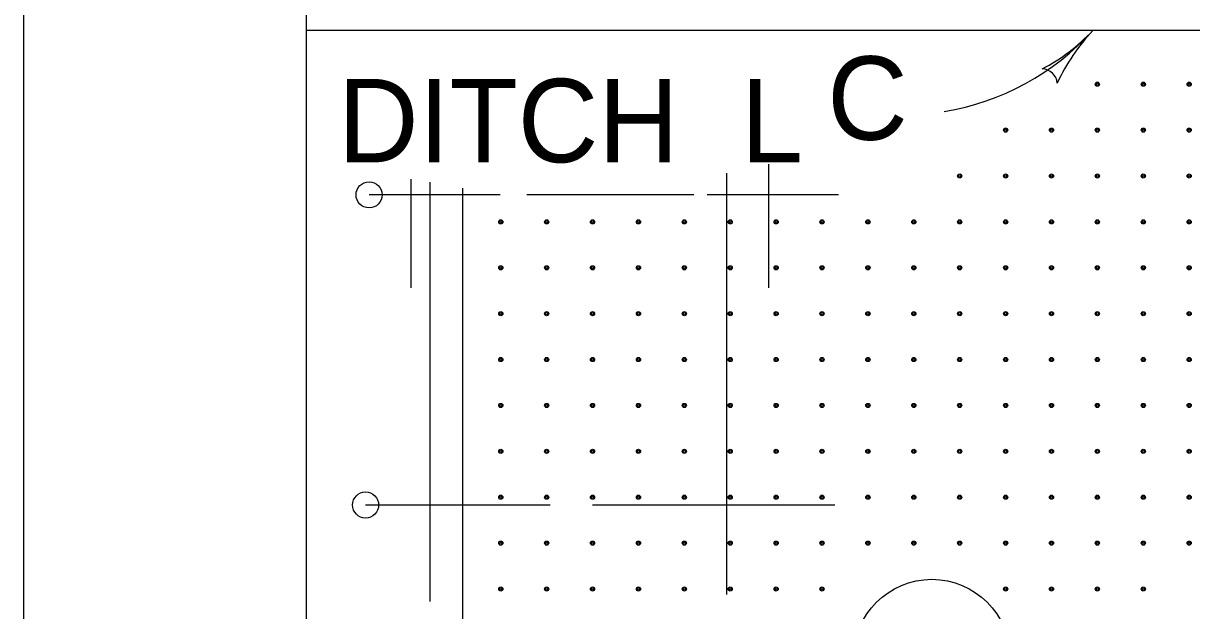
# Model space of a CAD drawing. Extents: x 1007 to 1035.5, y 1000.5 to 1021.5.
# Drawn here: x 1007 to 1009.8, y 1015.298 to 1016.705 of the extents above; entities that cross this region are included whole.
import ezdxf

# ---------------------------------------------------------------- set-up
doc = ezdxf.new("R2010")
doc.units = 0
for name, color, linetype in [('Level 1', 7, 'Continuous'), ('Level 10', 7, 'Continuous'), ('Level 11', 7, 'Continuous'), ('Level 2', 7, 'Continuous'), ('Level 5', 7, 'Continuous')]:
    doc.layers.add(name, color=color, linetype=linetype)

msp = doc.modelspace()

# ---------------------------------------------------------------- linework, layer by layer
at = {"layer": 'Level 1'}
for p, q in [((1007.6784, 1013.5641), (1007.6784, 1019.8141)), ((1007.6784, 1016.6891), (1011.1784, 1016.6891)), ((1008.0534, 1013.9391), (1008.0534, 1016.3105))]:
    msp.add_line(p, q, dxfattribs=at)
for centre, radius in [((1009.5742, 1016.5595), 0.005), ((1009.5742, 1016.5595), 0.0025), ((1009.6842, 1016.5595), 0.005), ((1009.6842, 1016.5595), 0.0025), ((1009.7942, 1016.5595), 0.005), ((1009.7942, 1016.5595), 0.0025), ((1009.3542, 1016.4495), 0.005), ((1009.3542, 1016.4495), 0.0025), ((1009.4642, 1016.4495), 0.005), ((1009.4642, 1016.4495), 0.0025), ((1009.5742, 1016.4495), 0.005), ((1009.5742, 1016.4495), 0.0025), ((1009.6842, 1016.4495), 0.005), ((1009.6842, 1016.4495), 0.0025), ((1009.7942, 1016.4495), 0.005), ((1009.7942, 1016.4495), 0.0025), ((1009.2442, 1016.3395), 0.005), ((1009.2442, 1016.3395), 0.0025), ((1009.3542, 1016.3395), 0.005), ((1009.3542, 1016.3395), 0.0025), ((1009.4642, 1016.3395), 0.005), ((1009.4642, 1016.3395), 0.0025), ((1009.5742, 1016.3395), 0.005), ((1009.5742, 1016.3395), 0.0025), ((1009.6842, 1016.3395), 0.005), ((1009.6842, 1016.3395), 0.0025), ((1009.7942, 1016.3395), 0.005), ((1009.7942, 1016.3395), 0.0025), ((1008.1442, 1016.2295), 0.005), ((1008.2542, 1016.2295), 0.005), ((1008.3642, 1016.2295), 0.005), ((1008.4742, 1016.2295), 0.005), ((1008.5842, 1016.2295), 0.005), ((1008.6942, 1016.2295), 0.005), ((1008.8042, 1016.2295), 0.005), ((1008.9142, 1016.2295), 0.005), ((1009.0242, 1016.2295), 0.005), ((1009.1342, 1016.2295), 0.005), ((1009.2442, 1016.2295), 0.005), ((1009.3542, 1016.2295), 0.005), ((1009.4642, 1016.2295), 0.005), ((1009.5742, 1016.2295), 0.005), ((1009.6842, 1016.2295), 0.005), ((1009.7942, 1016.2295), 0.005), ((1008.1442, 1016.2295), 0.0025), ((1008.2542, 1016.2295), 0.0025), ((1008.3642, 1016.2295), 0.0025), ((1008.4742, 1016.2295), 0.0025), ((1008.5842, 1016.2295), 0.0025), ((1008.6942, 1016.2295), 0.0025), ((1008.8042, 1016.2295), 0.0025), ((1008.9142, 1016.2295), 0.0025), ((1009.0242, 1016.2295), 0.0025), ((1009.1342, 1016.2295), 0.0025), ((1009.2442, 1016.2295), 0.0025), ((1009.3542, 1016.2295), 0.0025), ((1009.4642, 1016.2295), 0.0025), ((1009.5742, 1016.2295), 0.0025), ((1009.6842, 1016.2295), 0.0025), ((1009.7942, 1016.2295), 0.0025), ((1008.1442, 1016.1195), 0.005), ((1008.2542, 1016.1195), 0.005), ((1008.3642, 1016.1195), 0.005), ((1008.4742, 1016.1195), 0.005), ((1008.5842, 1016.1195), 0.005), ((1008.6942, 1016.1195), 0.005), ((1008.8042, 1016.1195), 0.005), ((1008.9142, 1016.1195), 0.005), ((1009.0242, 1016.1195), 0.005), ((1009.1342, 1016.1195), 0.005), ((1009.2442, 1016.1195), 0.005), ((1009.3542, 1016.1195), 0.005), ((1009.4642, 1016.1195), 0.005), ((1009.5742, 1016.1195), 0.005), ((1009.6842, 1016.1195), 0.005), ((1009.7942, 1016.1195), 0.005), ((1008.1442, 1016.1195), 0.0025), ((1008.2542, 1016.1195), 0.0025), ((1008.3642, 1016.1195), 0.0025), ((1008.4742, 1016.1195), 0.0025), ((1008.5842, 1016.1195), 0.0025), ((1008.6942, 1016.1195), 0.0025), ((1008.8042, 1016.1195), 0.0025), ((1008.9142, 1016.1195), 0.0025), ((1009.0242, 1016.1195), 0.0025), ((1009.1342, 1016.1195), 0.0025), ((1009.2442, 1016.1195), 0.0025), ((1009.3542, 1016.1195), 0.0025), ((1009.4642, 1016.1195), 0.0025), ((1009.5742, 1016.1195), 0.0025), ((1009.6842, 1016.1195), 0.0025), ((1009.7942, 1016.1195), 0.0025), ((1008.1442, 1016.0095), 0.005), ((1008.1442, 1016.0095), 0.0025), ((1008.2542, 1016.0095), 0.005), ((1008.2542, 1016.0095), 0.0025), ((1008.3642, 1016.0095), 0.005), ((1008.3642, 1016.0095), 0.0025), ((1008.4742, 1016.0095), 0.005), ((1008.4742, 1016.0095), 0.0025), ((1008.5842, 1016.0095), 0.005), ((1008.5842, 1016.0095), 0.0025), ((1008.6942, 1016.0095), 0.005), ((1008.6942, 1016.0095), 0.0025), ((1008.8042, 1016.0095), 0.005), ((1008.8042, 1016.0095), 0.0025), ((1008.9142, 1016.0095), 0.005), ((1008.9142, 1016.0095), 0.0025), ((1009.0242, 1016.0095), 0.005), ((1009.0242, 1016.0095), 0.0025), ((1009.1342, 1016.0095), 0.005), ((1009.1342, 1016.0095), 0.0025), ((1009.2442, 1016.0095), 0.005), ((1009.2442, 1016.0095), 0.0025), ((1009.3542, 1016.0095), 0.005), ((1009.3542, 1016.0095), 0.0025), ((1009.4642, 1016.0095), 0.005), ((1009.4642, 1016.0095), 0.0025), ((1009.5742, 1016.0095), 0.005), ((1009.5742, 1016.0095), 0.0025), ((1009.6842, 1016.0095), 0.005), ((1009.6842, 1016.0095), 0.0025), ((1009.7942, 1016.0095), 0.005), ((1009.7942, 1016.0095), 0.0025), ((1008.1442, 1015.8995), 0.005), ((1008.1442, 1015.8995), 0.0025), ((1008.2542, 1015.8995), 0.005), ((1008.2542, 1015.8995), 0.0025), ((1008.3642, 1015.8995), 0.005), ((1008.3642, 1015.8995), 0.0025), ((1008.4742, 1015.8995), 0.005), ((1008.4742, 1015.8995), 0.0025), ((1008.5842, 1015.8995), 0.005), ((1008.5842, 1015.8995), 0.0025), ((1008.6942, 1015.8995), 0.005), ((1008.6942, 1015.8995), 0.0025), ((1008.8042, 1015.8995), 0.005), ((1008.8042, 1015.8995), 0.0025), ((1008.9142, 1015.8995), 0.005), ((1008.9142, 1015.8995), 0.0025), ((1009.0242, 1015.8995), 0.005), ((1009.0242, 1015.8995), 0.0025), ((1009.1342, 1015.8995), 0.005), ((1009.1342, 1015.8995), 0.0025), ((1009.2442, 1015.8995), 0.005), ((1009.2442, 1015.8995), 0.0025), ((1009.3542, 1015.8995), 0.005), ((1009.3542, 1015.8995), 0.0025), ((1009.4642, 1015.8995), 0.005), ((1009.4642, 1015.8995), 0.0025), ((1009.5742, 1015.8995), 0.005), ((1009.5742, 1015.8995), 0.0025), ((1009.6842, 1015.8995), 0.005), ((1009.6842, 1015.8995), 0.0025), ((1009.7942, 1015.8995), 0.005), ((1009.7942, 1015.8995), 0.0025), ((1008.1442, 1015.7895), 0.005), ((1008.1442, 1015.7895), 0.0025), ((1008.2542, 1015.7895), 0.005), ((1008.2542, 1015.7895), 0.0025), ((1008.3642, 1015.7895), 0.005), ((1008.3642, 1015.7895), 0.0025), ((1008.4742, 1015.7895), 0.005), ((1008.4742, 1015.7895), 0.0025), ((1008.5842, 1015.7895), 0.005), ((1008.5842, 1015.7895), 0.0025), ((1008.6942, 1015.7895), 0.005), ((1008.6942, 1015.7895), 0.0025), ((1008.8042, 1015.7895), 0.005), ((1008.8042, 1015.7895), 0.0025), ((1008.9142, 1015.7895), 0.005), ((1008.9142, 1015.7895), 0.0025), ((1009.0242, 1015.7895), 0.005), ((1009.0242, 1015.7895), 0.0025), ((1009.1342, 1015.7895), 0.005), ((1009.1342, 1015.7895), 0.0025), ((1009.2442, 1015.7895), 0.005), ((1009.2442, 1015.7895), 0.0025), ((1009.3542, 1015.7895), 0.005), ((1009.3542, 1015.7895), 0.0025), ((1009.4642, 1015.7895), 0.005), ((1009.4642, 1015.7895), 0.0025), ((1009.5742, 1015.7895), 0.005), ((1009.5742, 1015.7895), 0.0025), ((1009.6842, 1015.7895), 0.005), ((1009.6842, 1015.7895), 0.0025), ((1009.7942, 1015.7895), 0.005), ((1009.7942, 1015.7895), 0.0025), ((1008.1442, 1015.6795), 0.005), ((1008.1442, 1015.6795), 0.0025), ((1008.2542, 1015.6795), 0.005), ((1008.2542, 1015.6795), 0.0025), ((1008.3642, 1015.6795), 0.005), ((1008.3642, 1015.6795), 0.0025), ((1008.4742, 1015.6795), 0.005), ((1008.4742, 1015.6795), 0.0025), ((1008.5842, 1015.6795), 0.005), ((1008.5842, 1015.6795), 0.0025), ((1008.6942, 1015.6795), 0.005), ((1008.6942, 1015.6795), 0.0025), ((1008.8042, 1015.6795), 0.005), ((1008.8042, 1015.6795), 0.0025), ((1008.9142, 1015.6795), 0.005), ((1008.9142, 1015.6795), 0.0025), ((1009.0242, 1015.6795), 0.005), ((1009.0242, 1015.6795), 0.0025), ((1009.1342, 1015.6795), 0.005), ((1009.1342, 1015.6795), 0.0025), ((1009.2442, 1015.6795), 0.005), ((1009.2442, 1015.6795), 0.0025), ((1009.3542, 1015.6795), 0.005), ((1009.3542, 1015.6795), 0.0025), ((1009.4642, 1015.6795), 0.005), ((1009.4642, 1015.6795), 0.0025), ((1009.5742, 1015.6795), 0.005), ((1009.5742, 1015.6795), 0.0025), ((1009.6842, 1015.6795), 0.005), ((1009.6842, 1015.6795), 0.0025), ((1009.7942, 1015.6795), 0.005), ((1009.7942, 1015.6795), 0.0025), ((1008.1442, 1015.5695), 0.005), ((1008.1442, 1015.5695), 0.0025), ((1008.2542, 1015.5695), 0.005), ((1008.2542, 1015.5695), 0.0025), ((1008.3642, 1015.5695), 0.005), ((1008.3642, 1015.5695), 0.0025), ((1008.4742, 1015.5695), 0.005), ((1008.4742, 1015.5695), 0.0025), ((1008.5842, 1015.5695), 0.005), ((1008.5842, 1015.5695), 0.0025), ((1008.6942, 1015.5695), 0.005), ((1008.6942, 1015.5695), 0.0025), ((1008.8042, 1015.5695), 0.005), ((1008.8042, 1015.5695), 0.0025), ((1008.9142, 1015.5695), 0.005), ((1008.9142, 1015.5695), 0.0025), ((1009.0242, 1015.5695), 0.005), ((1009.0242, 1015.5695), 0.0025), ((1009.1342, 1015.5695), 0.005), ((1009.1342, 1015.5695), 0.0025), ((1009.2442, 1015.5695), 0.005), ((1009.2442, 1015.5695), 0.0025), ((1009.3542, 1015.5695), 0.005), ((1009.3542, 1015.5695), 0.0025), ((1009.4642, 1015.5695), 0.005), ((1009.4642, 1015.5695), 0.0025), ((1009.5742, 1015.5695), 0.005), ((1009.5742, 1015.5695), 0.0025), ((1009.6842, 1015.5695), 0.005), ((1009.6842, 1015.5695), 0.0025), ((1009.7942, 1015.5695), 0.005), ((1009.7942, 1015.5695), 0.0025), ((1008.1442, 1015.4595), 0.005), ((1008.1442, 1015.4595), 0.0025), ((1008.2542, 1015.4595), 0.005), ((1008.2542, 1015.4595), 0.0025), ((1008.3642, 1015.4595), 0.005), ((1008.3642, 1015.4595), 0.0025), ((1008.4742, 1015.4595), 0.005), ((1008.4742, 1015.4595), 0.0025), ((1008.5842, 1015.4595), 0.005), ((1008.5842, 1015.4595), 0.0025), ((1008.6942, 1015.4595), 0.005), ((1008.6942, 1015.4595), 0.0025), ((1008.8042, 1015.4595), 0.005), ((1008.8042, 1015.4595), 0.0025), ((1008.9142, 1015.4595), 0.005), ((1008.9142, 1015.4595), 0.0025), ((1009.0242, 1015.4595), 0.005), ((1009.0242, 1015.4595), 0.0025), ((1009.1342, 1015.4595), 0.005), ((1009.1342, 1015.4595), 0.0025), ((1009.2442, 1015.4595), 0.005), ((1009.2442, 1015.4595), 0.0025), ((1009.3542, 1015.4595), 0.005), ((1009.3542, 1015.4595), 0.0025), ((1009.4642, 1015.4595), 0.005), ((1009.4642, 1015.4595), 0.0025), ((1009.5742, 1015.4595), 0.005), ((1009.5742, 1015.4595), 0.0025), ((1009.6842, 1015.4595), 0.005), ((1009.6842, 1015.4595), 0.0025), ((1009.7942, 1015.4595), 0.005), ((1009.7942, 1015.4595), 0.0025), ((1009.1774, 1015.1852), 0.1875), ((1008.1442, 1015.3495), 0.005), ((1008.1442, 1015.3495), 0.0025), ((1008.2542, 1015.3495), 0.005), ((1008.2542, 1015.3495), 0.0025), ((1008.3642, 1015.3495), 0.005), ((1008.3642, 1015.3495), 0.0025), ((1008.4742, 1015.3495), 0.005), ((1008.4742, 1015.3495), 0.0025), ((1008.5842, 1015.3495), 0.005), ((1008.5842, 1015.3495), 0.0025), ((1008.6942, 1015.3495), 0.005), ((1008.6942, 1015.3495), 0.0025), ((1008.8042, 1015.3495), 0.005), ((1008.8042, 1015.3495), 0.0025), ((1008.9142, 1015.3495), 0.005), ((1008.9142, 1015.3495), 0.0025), ((1009.3542, 1015.3495), 0.005), ((1009.3542, 1015.3495), 0.0025), ((1009.4642, 1015.3495), 0.005), ((1009.4642, 1015.3495), 0.0025), ((1009.5742, 1015.3495), 0.005), ((1009.5742, 1015.3495), 0.0025), ((1009.6842, 1015.3495), 0.005), ((1009.6842, 1015.3495), 0.0025)]:
    msp.add_circle(centre, radius, dxfattribs=at)
at = {"layer": 'Level 10'}
msp.add_line((1007, 1021.5), (1007, 1000.5), dxfattribs=at)
at = {"layer": 'Level 11'}
msp.add_lwpolyline([(1007, 1000.5), (1035.5, 1000.5), (1035.5, 1021.5), (1007, 1021.5)], close=True, dxfattribs=at)
at = {"layer": 'Level 2'}
for p, q in [((1008.6864, 1015.3363), (1008.6864, 1016.3464)), ((1008.7865, 1016.0716), (1008.7865, 1016.368)), ((1007.9293, 1016.0716), (1007.9293, 1016.3321)), ((1007.9749, 1015.3192), (1007.9749, 1016.3249)), ((1007.8286, 1016.2943), (1007.8286, 1016.2943)), ((1008.143, 1016.2943), (1007.8286, 1016.2943)), ((1008.6072, 1016.2943), (1008.2068, 1016.2943)), ((1008.9536, 1016.2943), (1008.6391, 1016.2943)), ((1007.8202, 1015.5508), (1007.8202, 1015.5508)), ((1008.2623, 1015.5508), (1007.8202, 1015.5508)), ((1008.9452, 1015.5508), (1008.3644, 1015.5508))]:
    msp.add_line(p, q, dxfattribs=at)
for centre in [(1007.8286, 1016.2943), (1007.8202, 1015.5509)]:
    msp.add_circle(centre, 0.0313, dxfattribs=at)
at = {"layer": 'Level 5'}
for centre, radius, start, end in [((1009.1063, 1017.1023), 0.6167, 279.4133, 317.8133), ((1009.2228, 1017.0104), 0.4687, 297.9165, 316.5632), ((1009.9037, 1016.3659), 0.4687, 136.5694, 155.2381), ((1009.9037, 1016.3659), 0.4687, 136.5571, 136.5694), ((1009.4407, 1016.5588), 0.0375, 5.344, 87.4606), ((1010.4668, 1014.2674), 1.1972, 111.9676, 178.8476)]:
    msp.add_arc(centre, radius, start, end, dxfattribs=at)

# ---------------------------------------------------------------- texts
at = {"layer": 'Level 1'}
for s, p in [('C', (1008.9267, 1016.4263)), ('DITCH  L', (1007.7541, 1016.3724))]:
    msp.add_text(s, height=0.2, dxfattribs=at).set_placement(p)

doc.saveas('drawing.dxf')
